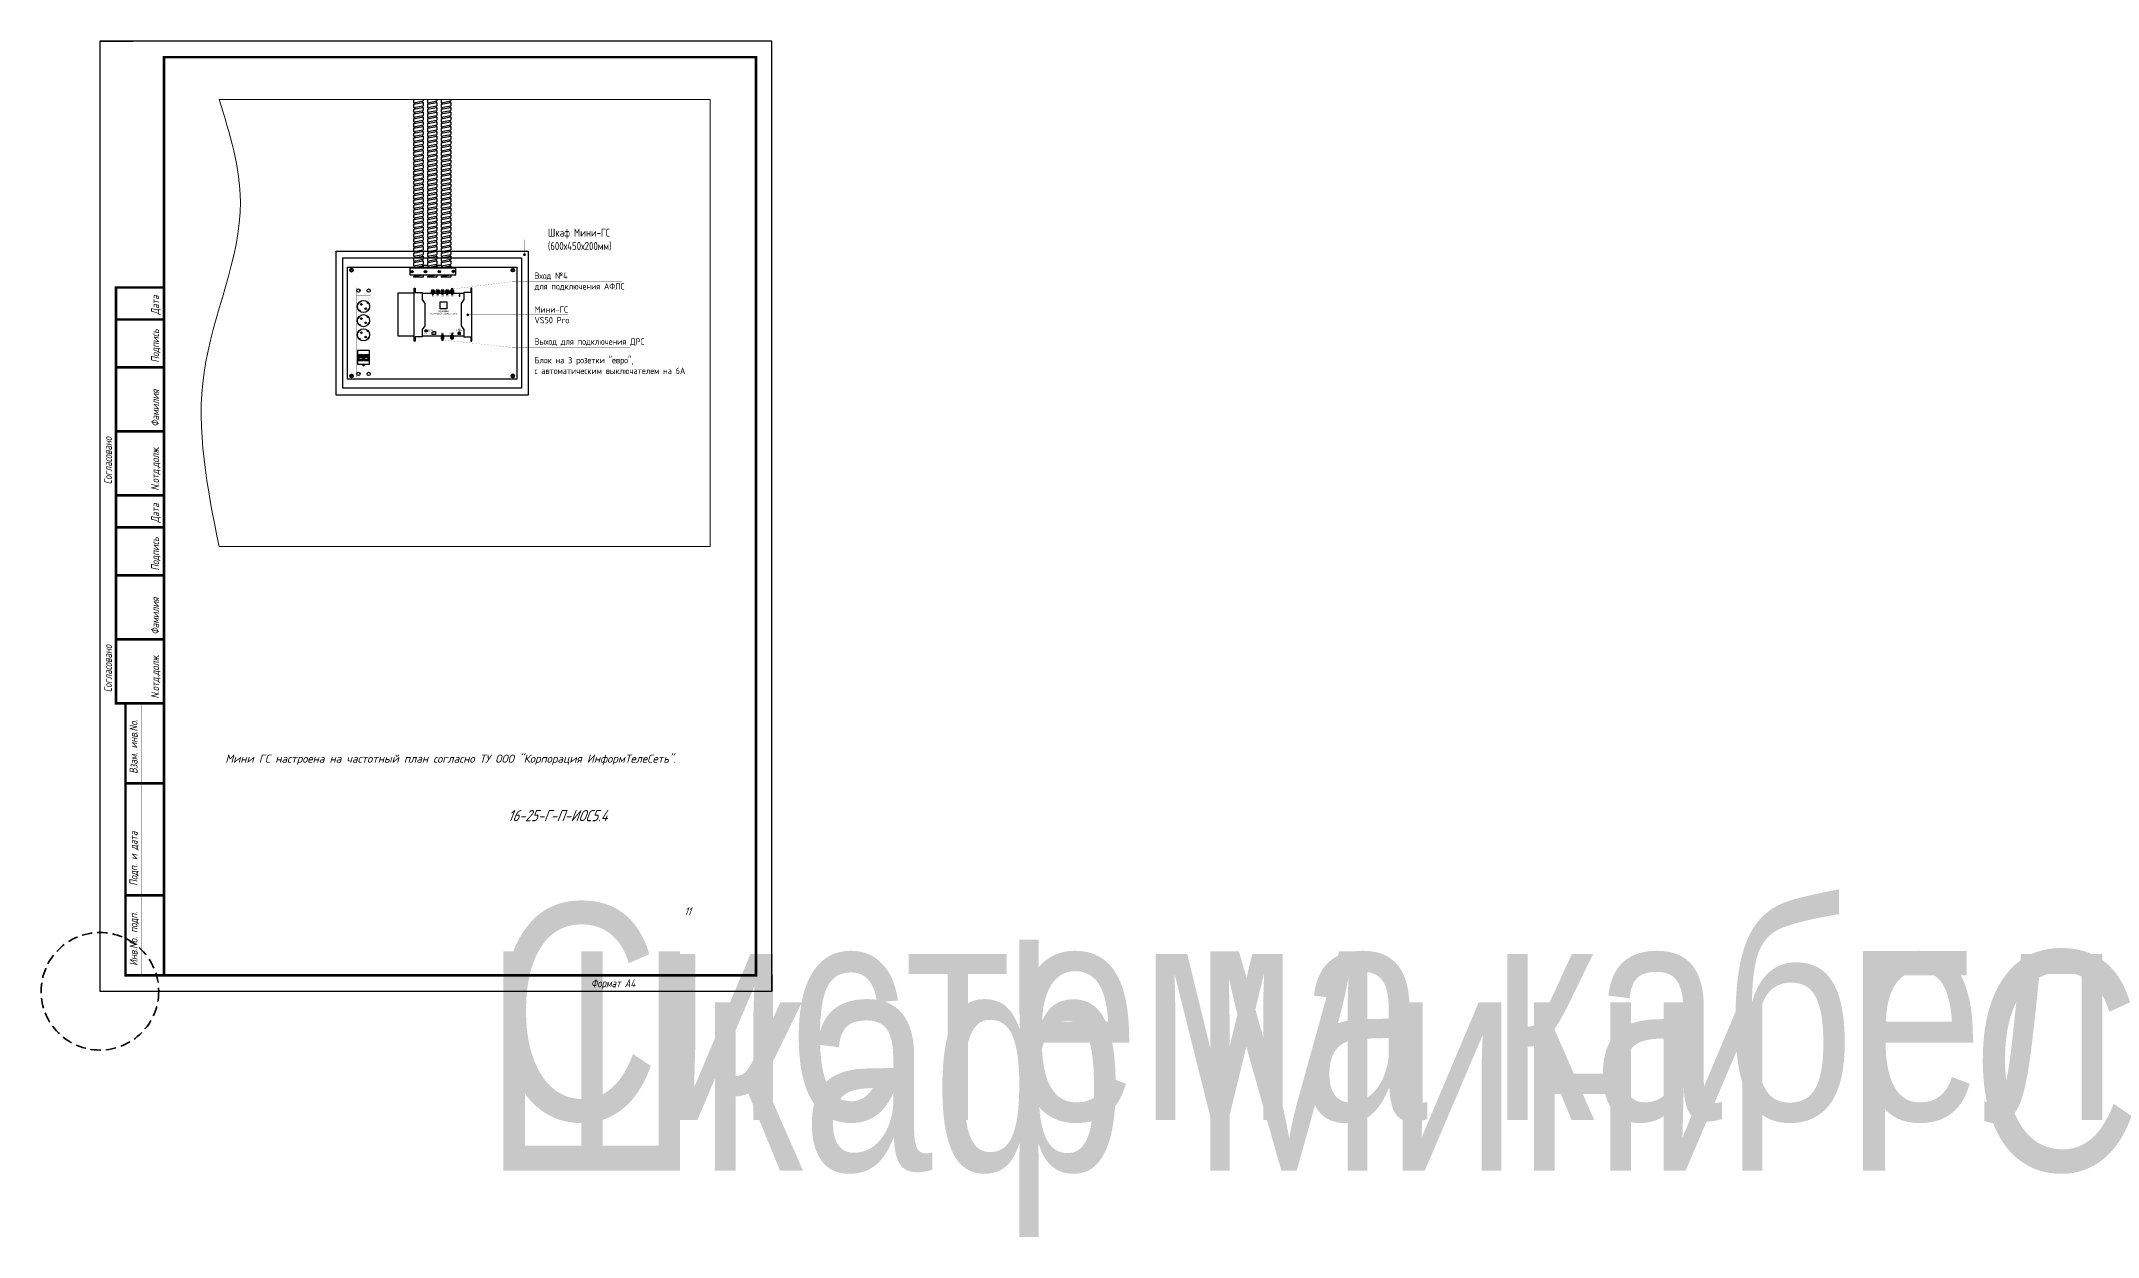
# Paper-space layout '11.МиниГС' of a CAD drawing. Header units: millimetres. Extents: x -18 to 1267, y -77 to 297.
# Drawn here: x -18 to 624, y -77 to 297 of the extents above; entities that cross this region are included whole.
import ezdxf
from ezdxf.enums import TextEntityAlignment as Align

# ---------------------------------------------------------------- set-up
doc = ezdxf.new("R2018")
doc.units = ezdxf.units.MM
doc.linetypes.add('HIDDEN2', pattern=[4.7625, 3.175, -1.5875])
for name, color, linetype in [('!ТВ', 7, 'Continuous'), ('102 Рамка', 252, 'Continuous'), ('Text', 7, 'Continuous'), ('Дома', 7, 'Continuous')]:
    doc.layers.add(name, color=color, linetype=linetype)
for name, color, linetype, lineweight in [('E-Скрыт-Стд-Выск', 8, 'HIDDEN2', 35), ('Архитектура', 251, 'Continuous', 18), ('Выноски', 7, 'Continuous', 0)]:
    doc.layers.add(name, color=color, linetype=linetype, lineweight=lineweight)
doc.styles.add('Arial', font='times.ttf')
doc.styles.add('ISOCPEUR', font='isocpeui.ttf', dxfattribs={"height": 2.5})
doc.styles.get("Standard").update_dxf_attribs({"font": 'arial.ttf'})
doc.styles.add('TEXT', font='isocpeur.ttf', dxfattribs={"width": 0.8})

# ---------------------------------------------------------------- blocks, each defined once
blk = doc.blocks.new('*U286')
at = {"layer": '102 Рамка', "color": 0}
blk.add_lwpolyline([(210, 297), (0, 297), (0, 0), (210, 0)], close=True, dxfattribs=at)
for points in [[(0, 297), (10.41, 297)], [(210, 5), (210, 0)]]:
    blk.add_lwpolyline(points, dxfattribs=at)
at = {"layer": '102 Рамка', "color": 0, "const_width": 0.8}
for points in [[(205, 5), (205, 292), (20, 292), (20, 5)], [(5, 220), (20, 220), (20, 90), (5, 90)], [(8, 5), (20, 5), (20, 90), (8, 90)]]:
    blk.add_lwpolyline(points, close=True, dxfattribs=at)
at = {"layer": '102 Рамка', "color": 0}
for points, const_width in [([(10, 90), (10, 220)], 0.05), ([(15, 90), (15, 220)], 0.05), ([(5, 210), (20, 210)], 0.8), ([(5, 195), (20, 195)], 0.8), ([(5, 175), (20, 175)], 0.8), ([(5, 155), (20, 155)], 0.8), ([(5, 145), (20, 145)], 0.8), ([(5, 130), (20, 130)], 0.8), ([(5, 110), (20, 110)], 0.8), ([(13, 90), (13, 5)], 0.05), ([(8, 65), (20, 65)], 0.8), ([(8, 30), (20, 30)], 0.8)]:
    blk.add_lwpolyline(points, dxfattribs=dict(at, const_width=const_width))
at = {"color": 7, "style": 'ISOCPEUR', "oblique": 10, "width": 0.8}
for tag, height, p in [('ИМЯ-ПРОЕКТА', 3.5, (143, 54.91)), ('НОМЕР-ЛИСТА', 2.5, (183.56, 25))]:
    blk.add_attdef(tag, text='', height=height, dxfattribs=at).set_placement(p, align=Align.MIDDLE_CENTER)
at = {"color": 7, "lineweight": 30, "oblique": 10, "width": 0.8, "flags": 104}
for tag, p in [('РАЗДЕЛ-ПРОЕКТА', (122.62, 27.39)), ('НАИМЕНОВАНИЕ-ЧЕРТЕЖА', (120, 12.5))]:
    blk.add_attdef(tag, text='', height=2.5, dxfattribs=at).set_placement(p, align=Align.MIDDLE_CENTER)
at = {"layer": '102 Рамка', "color": 7, "style": 'ISOCPEUR', "width": 0.8}
for s, p in [('Дата', (17.25, 211.5)), ('Подпись', (17.25, 196.5)), ('Фамилия', (17.25, 176.5)), ('Согласовано', (2.5, 158.5)), ('N.отд.долж.', (17.25, 156.5)), ('Дата', (17.25, 146.5)), ('Подпись', (17.25, 131.5)), ('Фамилия', (17.25, 111.5)), ('Согласовано', (2.5, 93.5)), ('N.отд.долж.', (17.25, 91.5)), ('Взам. инв.No.', (10.5, 68)), ('Подп. и дата', (10.5, 33)), ('Инв.No. подп.', (10.5, 8))]:
    blk.add_text(s, height=2.5, rotation=90, dxfattribs=at).set_placement(p, align=Align.MIDDLE_LEFT)
blk.add_attdef('FORMATTEXT', text='', height=2.5, dxfattribs=at).set_placement((153.5, 3.75), align=Align.TOP_LEFT)
blk = doc.blocks.new('A$C370C6F25')
for p, q in [((116.8, 11.7), (112.5, 16)), ((115.5, 10.4), (116.8, 11.7)), ((119, 6.9), (120.3, 8.2)), ((124.5, 4), (120.3, 8.2)), ((140.8, 35.8), (136.6, 40)), ((142.1, 37.1), (140.8, 35.8)), ((145.6, 33.6), (144.3, 32.3)), ((148.6, 28), (144.3, 32.3)), ((161, 11.7), (156.8, 16)), ((159.7, 10.4), (161, 11.7)), ((163.3, 6.9), (164.6, 8.2)), ((168.8, 4), (164.6, 8.2)), ((185.1, 35.8), (180.9, 40)), ((186.4, 37.1), (185.1, 35.8)), ((189.9, 33.6), (188.6, 32.3)), ((192.9, 28), (188.6, 32.3)), ((205.3, 11.7), (201.1, 16)), ((204, 10.4), (205.3, 11.7)), ((207.6, 6.9), (208.9, 8.2)), ((213.1, 4), (208.9, 8.2)), ((229.4, 35.8), (225.1, 40)), ((230.7, 37.1), (229.4, 35.8)), ((234.2, 33.6), (232.9, 32.3)), ((237.1, 28), (232.9, 32.3))]:
    blk.add_line(p, q)
at = {"const_width": 0.4}
blk.add_lwpolyline([(0, 0), (278.3, 0), (278.3, 44), (0, 44)], close=True, dxfattribs=at)
for points in [[(23, 0), (23, 44)], [(254.5, 0), (254.5, 44)]]:
    blk.add_lwpolyline(points, dxfattribs=at)
at = {"color": 251, "lineweight": 25}
blk.add_lwpolyline([(83.1, 40), (83.1, 4), (38.1, 4), (38.1, 40)], close=True, dxfattribs=at)
at = {"lineweight": 25}
for points in [[(68.6, 23.1), (68.6, 39), (50.6, 39), (50.6, 23.1)], [(68.6, 5.2), (68.6, 21.2), (50.6, 21.2), (50.6, 5.2)], [(65.6, 25), (65.6, 37), (53.8, 37), (53.8, 25)], [(65.6, 7.2), (65.6, 19.2), (53.8, 19.2), (53.8, 7.2)], [(61.4, 25), (61.4, 37), (59.7, 37), (59.7, 25)], [(59.7, 37), (61.4, 37), (61.4, 7.2), (59.7, 7.2)], [(61.4, 7.2), (61.4, 19.2), (59.7, 19.2), (59.7, 7.2)], [(116.4, 34.7), (117.8, 36.1), (120, 34), (118.5, 32.6)], [(143.3, 7.9), (144.7, 9.3), (142.5, 11.4), (141.1, 10)], [(160.7, 34.7), (162.1, 36.1), (164.2, 34), (162.8, 32.6)], [(187.6, 7.9), (189, 9.3), (186.8, 11.4), (185.4, 10)], [(205, 34.7), (206.4, 36.1), (208.5, 34), (207.1, 32.6)], [(231.8, 7.9), (233.3, 9.3), (231.1, 11.4), (229.7, 10)]]:
    blk.add_lwpolyline(points, close=True, dxfattribs=at)
for centre, radius in [((8.5, 38), 5), ((8.5, 6), 5), ((130.5, 22), 19), ((123.8, 15.3), 2.5), ((137.3, 28.7), 2.5), ((174.8, 22), 19), ((168.1, 15.3), 2.5), ((181.5, 28.7), 2.5), ((219.1, 22), 19), ((212.4, 15.3), 2.5), ((225.8, 28.7), 2.5), ((269, 38), 5), ((269, 6), 5)]:
    blk.add_circle(centre, radius)
blk = doc.blocks.new('A$C1F0C025E')
at = {"linetype": 'Continuous', "lineweight": 30}
for p, q in [((0, -135), (0, 0)), ((0, 0), (49.6, 0)), ((104.8, 9.1), (103.5, 7.6)), ((112.5, 7.6), (111.2, 9.1)), ((119.8, 9.1), (118.5, 7.6)), ((127.5, 7.6), (126.2, 9.1)), ((134.8, 9.1), (133.5, 7.6)), ((142.5, 7.6), (141.2, 9.1)), ((149.8, 9.1), (148.5, 7.6)), ((157.5, 7.6), (156.2, 9.1)), ((164.8, 9.1), (163.5, 7.6)), ((172.5, 7.6), (171.2, 9.1)), ((74.5, -1.1), (205.1, -1.1)), ((189.3, -130.2), (189.3, -128.1)), ((189.3, -128.1), (191.3, -128.1)), ((191.3, -130.2), (191.3, -128.1)), ((49.6, -135), (0, -135)), ((74.5, -133.7), (205.1, -133.7)), ((134.8, -144), (133.5, -142.5)), ((142.5, -142.5), (141.2, -144)), ((164.8, -144), (163.5, -142.5)), ((172.5, -142.5), (171.2, -144))]:
    blk.add_line(p, q, dxfattribs=at)
at = {"lineweight": 30}
for p, q in [((112.5, 7.6), (103.5, 6.9)), ((112.5, 6.8), (103.5, 6)), ((112.5, 5.9), (103.5, 5.2)), ((112.5, 5.1), (103.5, 4.3)), ((112.5, 4.2), (103.5, 3.5)), ((112.5, 3.4), (103.5, 2.7)), ((112.5, 2.5), (103.5, 1.8)), ((112.5, 1.7), (103.5, 1)), ((127.5, 7.6), (118.5, 6.9)), ((127.5, 6.8), (118.5, 6)), ((127.5, 5.9), (118.5, 5.2)), ((127.5, 5.1), (118.5, 4.3)), ((127.5, 4.2), (118.5, 3.5)), ((127.5, 3.4), (118.5, 2.7)), ((127.5, 2.5), (118.5, 1.8)), ((127.5, 1.7), (118.5, 1)), ((142.5, 7.6), (133.5, 6.9)), ((142.5, 6.8), (133.5, 6)), ((142.5, 5.9), (133.5, 5.2)), ((142.5, 5.1), (133.5, 4.3)), ((142.5, 4.2), (133.5, 3.5)), ((142.5, 3.4), (133.5, 2.7)), ((142.5, 2.5), (133.5, 1.8)), ((142.5, 1.7), (133.5, 1)), ((157.5, 7.6), (148.5, 6.9)), ((157.5, 6.8), (148.5, 6)), ((157.5, 5.9), (148.5, 5.2)), ((157.5, 5.1), (148.5, 4.3)), ((157.5, 4.2), (148.5, 3.5)), ((157.5, 3.4), (148.5, 2.7)), ((157.5, 2.5), (148.5, 1.8)), ((157.5, 1.7), (148.5, 1)), ((172.5, 7.6), (163.5, 6.9)), ((172.5, 6.8), (163.5, 6)), ((172.5, 5.9), (163.5, 5.2)), ((172.5, 5.1), (163.5, 4.3)), ((172.5, 4.2), (163.5, 3.5)), ((172.5, 3.4), (163.5, 2.7)), ((172.5, 2.5), (163.5, 1.8)), ((172.5, 1.7), (163.5, 1)), ((189.3, -8.6), (193.5, -8.6)), ((189.8, -9.4), (192.9, -9.4)), ((190.6, -10.4), (192.1, -10.4)), ((192.8, -5.9), (191.4, -5.9)), ((191.4, -5.9), (191.4, -8.6)), ((142.5, -136.6), (133.5, -135.8)), ((142.5, -137.4), (133.5, -136.7)), ((142.5, -138.3), (133.5, -137.5)), ((142.5, -139.1), (133.5, -138.4)), ((142.5, -140), (133.5, -139.2)), ((142.5, -140.8), (133.5, -140.1)), ((142.5, -141.7), (133.5, -140.9)), ((142.5, -142.5), (133.5, -141.8)), ((172.5, -136.6), (163.5, -135.8)), ((172.5, -137.4), (163.5, -136.7)), ((172.5, -138.3), (163.5, -137.5)), ((172.5, -139.1), (163.5, -138.4)), ((172.5, -140), (163.5, -139.2)), ((172.5, -140.8), (163.5, -140.1)), ((172.5, -141.7), (163.5, -140.9)), ((172.5, -142.5), (163.5, -141.8))]:
    blk.add_line(p, q, dxfattribs=at)
at = {"linetype": 'Continuous', "lineweight": 30}
for points in [[(74.5, 1.5), (74.5, -21), (83.4, -33.2), (83.4, -102.6), (74.5, -114.6), (74.5, -137.1), (52.5, -137.1), (52.5, -151), (49.6, -151), (49.6, 14.3), (52.5, 14.3), (52.5, 1.5), (74.5, 1.5)], [(112.5, 7.6), (112.5, -1.1), (103.5, -1.1), (103.5, 7.6)], [(104.8, 9.1), (111.2, 9.1)], [(127.5, 7.6), (127.5, -1.1), (118.5, -1.1), (118.5, 7.6)], [(119.8, 9.1), (126.2, 9.1)], [(142.5, 7.6), (142.5, -1.1), (133.5, -1.1), (133.5, 7.6)], [(134.8, 9.1), (141.2, 9.1)], [(157.5, 7.6), (157.5, -1.1), (148.5, -1.1), (148.5, 7.6)], [(149.8, 9.1), (156.2, 9.1)], [(172.5, 7.6), (172.5, -1.1), (163.5, -1.1), (163.5, 7.6)], [(164.8, 9.1), (171.2, 9.1)], [(205.1, 1.5), (205.1, -21), (196.3, -33.2), (196.3, -102.6), (205.1, -114.6), (205.1, -137.1), (227.1, -137.1), (227.1, -151), (230, -151), (230, 14.3), (227.1, 14.3), (227.1, 1.5), (205.1, 1.5)], [(187.3, -130.2), (187.3, -126.5), (188.8, -126.5), (188.8, -125.3), (189.8, -125.3), (189.8, -124.1), (190.3, -124.1)], [(193.4, -130.2), (193.4, -126.5), (191.9, -126.5), (191.9, -125.3), (190.9, -125.3), (190.9, -124.1), (190.3, -124.1)], [(142.5, -142.5), (142.5, -133.7), (133.5, -133.7), (133.5, -142.5)], [(134.8, -144), (141.2, -144)], [(172.5, -142.5), (172.5, -133.7), (163.5, -133.7), (163.5, -142.5)], [(164.8, -144), (171.2, -144)]]:
    blk.add_lwpolyline(points, dxfattribs=at)
for points in [[(108, -7), (106, -3), (110, -3), (108, -7)], [(123, -7), (121, -3), (125, -3), (123, -7)], [(138, -7), (136, -3), (140, -3), (138, -7)], [(153, -7), (151, -3), (155, -3), (153, -7)], [(168, -7), (166, -3), (170, -3), (168, -7)], [(108.6, -120.2), (116.4, -120.2), (116.4, -130.2), (106.2, -130.2), (106.2, -122.5), (108.6, -120.2)], [(138, -131.9), (136, -127.9), (140, -127.9), (138, -131.9)], [(168, -131.9), (166, -127.9), (170, -127.9), (168, -131.9)]]:
    blk.add_lwpolyline(points)
blk.add_lwpolyline([(130.6, -28.4), (152.1, -28.4), (152.1, -50.2), (130.6, -50.2)], close=True)
at = {"lineweight": 30}
for points in [[(83.6, -115.1), (89.5, -115.1), (89.5, -121.3), (83.6, -121.3)], [(85.1, -116.9), (88.1, -116.9), (88.1, -119.9), (85.1, -119.9)]]:
    blk.add_lwpolyline(points, close=True, dxfattribs=at)
at = {"linetype": 'Continuous', "lineweight": 30}
blk.add_lwpolyline([(186.8, -123.3), (193.8, -123.3), (193.8, -130.2), (186.8, -130.2)], close=True, dxfattribs=at)
at = {"line_spacing_factor": 0.75, "style": 'Arial'}
for s, insert, char_height, width, attachment_point in [('{\\fArial|b1|i0|c204|p34;PROGRAMMABLE FILTERING CONVERTER', (141.4, -63.7), 3, 100.467, 2), ('{\\fArial|b1|i0|c204|p34;FM', (108, -8.1), 2.5, 6.643, 2), ('{\\fArial|b1|i0|c204|p34;V/U1', (123, -8.1), 2.5, 6.643, 2), ('{\\fArial|b1|i0|c204|p34;VS50 PRO', (141.4, -55.3), 5, 44.62, 2), ('{\\fArial|b1|i0|c204|p34;V/U2', (138, -8.1), 2.5, 6.643, 2), ('{\\fArial|b1|i0|c204|p34;V/U3', (153, -8.1), 2.5, 6.643, 2), ('{\\fArial|b1|i0|c204|p34;V/U4', (168, -8.1), 2.5, 6.643, 2), ('{\\fArial|b1|i0|c204|p34;GND', (191.9, -2.3), 2.5, 6.643, 2), ('{\\fArial|b1|i0|c204|p34;Power', (85.5, -126.8), 2.5, 6.643, 8), ('{\\fArial|b1|i0|c204|p34;220V~/50Hz\\P20W', (90.7, -118.2), 2.5, 6.643, 4), ('{\\fArial|b1|i0|c204|p34;SD', (111.8, -126.8), 2.5, 6.643, 8), ('{\\fArial|b1|i0|c204|p34;OUT', (138, -126.8), 2.5, 6.643, 8), ('{\\fArial|b1|i0|c204|p34;NH-30dB', (168, -126.8), 2.5, 6.643, 8), ('{\\fArial|b1|i0|c204|p34;RJ10\\PControl Unit\\POH41', (190.3, -120.8), 2.5, 21.399, 8)]:
    blk.add_mtext(s, dxfattribs=dict(at, insert=insert, char_height=char_height, width=width, attachment_point=attachment_point))
blk = doc.blocks.new('Cross Pt Pan Head Screw - 10 mm top')
at = {"color": 0, "linetype": 'Continuous'}
for p, q in [((-1, 1), (-5, 1)), ((-1, 1), (-1, 5)), ((1, 1), (-1, 1)), ((-1, 1), (-1, -1)), ((1, 1), (1, 5)), ((1, 1), (5, 1)), ((1, 1), (1, -1)), ((-1, -1), (-5, -1)), ((1, -1), (-1, -1)), ((-1, -1), (-1, -5)), ((1, -1), (1, -5)), ((1, -1), (5, -1))]:
    blk.add_line(p, q, dxfattribs=at)
blk.add_circle((0, 0), 9.84, dxfattribs=at)
for start, end in [(169.7597, 190.2403), (79.7597, 100.2403), (349.7597, 10.2403), (259.7597, 280.2403)]:
    blk.add_arc((0, 0), 5.09, start, end, dxfattribs=at)

psp = doc.layouts.new('11.МиниГС')

# ---------------------------------------------------------------- hatches: boundary and pattern name
at = {"layer": 'Выноски'}
h = psp.add_hatch(color=256, dxfattribs=at)
h.dxf.hatch_style = 1
edge = h.paths.add_edge_path()
edge.add_arc((132.66, 230.25), 0.302, 0, 360)
h = psp.add_hatch(color=256, dxfattribs=at)
h.dxf.hatch_style = 1
edge = h.paths.add_edge_path()
edge.add_arc((110.02, 219.48), 0.302, 0, 360)
h = psp.add_hatch(color=256, dxfattribs=at)
h.dxf.hatch_style = 1
edge = h.paths.add_edge_path()
edge.add_arc((114.96, 211.45), 0.302, 0, 360)
h = psp.add_hatch(color=256, dxfattribs=at)
h.dxf.hatch_style = 1
edge = h.paths.add_edge_path()
edge.add_arc((107.02, 203.64), 0.302, 0, 360)
h = psp.add_hatch(color=256, dxfattribs=at)
h.dxf.hatch_style = 1
edge = h.paths.add_edge_path()
edge.add_arc((82.37, 195.67), 0.302, 0, 360)

# ---------------------------------------------------------------- linework, layer by layer
at = {"layer": '!ТВ'}
for p, q in [((101.01, 226.05), (98.01, 226.05)), ((105.32, 226.05), (102.32, 226.05)), ((109.63, 226.05), (106.63, 226.05)), ((101.01, 223.18), (98.01, 223.18)), ((105.32, 223.18), (102.32, 223.18)), ((109.63, 223.18), (106.63, 223.18))]:
    psp.add_line(p, q, dxfattribs=at)
psp.add_lwpolyline([(111.19, 226.05), (96.88, 226.05), (96.88, 223.93), (111.19, 223.93)], close=True, dxfattribs=at)
at = {"lineweight": 30}
for p, q in [((78.61, 225.93), (78.16, 225.67)), ((78.16, 225.67), (78.16, 225.15)), ((78.16, 225.15), (78.61, 224.89)), ((79.06, 225.67), (78.61, 225.93)), ((78.61, 224.89), (79.06, 225.15)), ((79.06, 225.15), (79.06, 225.67)), ((128.58, 225.67), (129.03, 225.93)), ((128.58, 225.15), (128.58, 225.67)), ((129.03, 224.89), (128.58, 225.15)), ((129.03, 225.93), (129.48, 225.67)), ((129.48, 225.15), (129.03, 224.89)), ((129.48, 225.67), (129.48, 225.15)), ((78.16, 192.59), (78.61, 192.85)), ((78.61, 192.85), (79.06, 192.59)), ((129.03, 192.85), (128.58, 192.59)), ((129.48, 192.59), (129.03, 192.85)), ((78.16, 192.07), (78.16, 192.59)), ((78.61, 191.81), (78.16, 192.07)), ((79.06, 192.07), (78.61, 191.81)), ((79.06, 192.59), (79.06, 192.07)), ((128.58, 192.59), (128.58, 192.07)), ((128.58, 192.07), (129.03, 191.81)), ((129.03, 191.81), (129.48, 192.07)), ((129.48, 192.07), (129.48, 192.59))]:
    psp.add_line(p, q, dxfattribs=at)
for points in [[(73.82, 231.37), (133.82, 231.37), (133.82, 186.37), (73.82, 186.37)], [(75.92, 229.27), (131.71, 229.27), (131.71, 188.48), (75.92, 188.48)]]:
    psp.add_lwpolyline(points, close=True, dxfattribs=at)
psp.add_lwpolyline([(77.32, 226.37), (130.32, 226.37), (130.32, 191.37), (77.32, 191.37)], close=True)
for points in [[(102.32, 226.85), (100.76, 226.85)], [(106.63, 226.85), (105.07, 226.85)]]:
    psp.add_lwpolyline(points, dxfattribs=at)
for centre, radius in [((78.61, 225.41), 0.552), ((78.61, 225.41), 0.3), ((129.03, 225.41), 0.552), ((129.03, 225.41), 0.3), ((78.61, 192.33), 0.552), ((129.03, 192.33), 0.552), ((78.61, 192.33), 0.3), ((129.03, 192.33), 0.3)]:
    psp.add_circle(centre, radius, dxfattribs=at)
at = {"layer": 'E-Скрыт-Стд-Выск'}
psp.add_circle((0, 0), 18.37, dxfattribs=at)
at = {"layer": 'Архитектура'}
for p, q in [((190.67, 278.76), (37.25, 278.76)), ((190.67, 278.76), (190.67, 138.99)), ((190.67, 138.99), (37.25, 138.99))]:
    psp.add_line(p, q, dxfattribs=at)
psp.add_spline([(37.25, 278.76), (43.91, 246.74), (32.53, 193.47), (37.25, 138.99)], degree=3, dxfattribs=at)
at = {"layer": 'Выноски', "const_width": 0.03}
for points in [[(132.66, 230.25), (132.66, 234.92), (158.61, 234.92)], [(110.02, 219.48), (128.82, 221.86), (163.05, 221.86)], [(114.96, 211.45), (146.39, 211.45)], [(107.02, 203.64), (128.82, 201.23), (165.54, 201.23)], [(82.37, 195.67), (82.37, 195.67), (178.91, 195.67)]]:
    psp.add_lwpolyline(points, dxfattribs=at)
at = {"layer": 'Выноски'}
for centre in [(132.66, 230.25), (110.02, 219.48), (114.96, 211.45), (107.02, 203.64), (82.37, 195.67)]:
    psp.add_circle(centre, 0.302, dxfattribs=at)
at = {"layer": 'Дома'}
for p, q in [((98.01, 278.75), (98.01, 277.75)), ((98.01, 277.75), (101.01, 278.3)), ((98.01, 277.25), (101.01, 277.8)), ((98.01, 277.25), (98.01, 276.25)), ((98.01, 276.25), (101.01, 276.8)), ((98.26, 277.8), (98.26, 277.3)), ((100.76, 278.25), (100.76, 277.75)), ((100.76, 276.75), (100.76, 276.25)), ((101.01, 278.75), (101.01, 278.3)), ((101.01, 277.8), (101.01, 276.8)), ((102.32, 278.75), (102.32, 277.75)), ((102.32, 277.75), (105.32, 278.3)), ((102.32, 277.25), (105.32, 277.8)), ((102.32, 277.25), (102.32, 276.25)), ((102.32, 276.25), (105.32, 276.8)), ((102.57, 277.8), (102.57, 277.3)), ((105.07, 278.25), (105.07, 277.75)), ((105.07, 276.75), (105.07, 276.25)), ((105.32, 278.75), (105.32, 278.3)), ((105.32, 277.8), (105.32, 276.8)), ((106.63, 278.75), (106.63, 277.75)), ((106.63, 277.75), (109.63, 278.3)), ((106.63, 277.25), (109.63, 277.8)), ((106.63, 277.25), (106.63, 276.25)), ((106.63, 276.25), (109.63, 276.8)), ((106.88, 277.8), (106.88, 277.3)), ((109.38, 278.25), (109.38, 277.75)), ((109.38, 276.75), (109.38, 276.25)), ((109.63, 278.75), (109.63, 278.3)), ((109.63, 277.8), (109.63, 276.8)), ((98.01, 275.75), (101.01, 276.3)), ((98.01, 275.75), (98.01, 274.75)), ((98.01, 274.75), (101.01, 275.3)), ((98.01, 274.25), (101.01, 274.8)), ((98.01, 274.25), (98.01, 273.25)), ((98.01, 273.25), (101.01, 273.8)), ((98.01, 272.75), (101.01, 273.3)), ((98.01, 272.75), (98.01, 271.75)), ((98.01, 271.75), (101.01, 272.3)), ((98.01, 271.25), (101.01, 271.8)), ((98.01, 271.25), (98.01, 270.25)), ((98.01, 270.25), (101.01, 270.8)), ((98.01, 269.75), (101.01, 270.3)), ((98.26, 276.3), (98.26, 275.8)), ((98.26, 274.8), (98.26, 274.3)), ((98.26, 273.3), (98.26, 272.8)), ((98.26, 271.8), (98.26, 271.3)), ((98.26, 270.3), (98.26, 269.8)), ((100.76, 275.25), (100.76, 274.75)), ((100.76, 273.75), (100.76, 273.25)), ((100.76, 272.25), (100.76, 271.75)), ((100.76, 270.75), (100.76, 270.25)), ((101.01, 276.3), (101.01, 275.3)), ((101.01, 274.8), (101.01, 273.8)), ((101.01, 273.3), (101.01, 272.3)), ((101.01, 271.8), (101.01, 270.8)), ((101.01, 270.3), (101.01, 269.3)), ((102.32, 275.75), (105.32, 276.3)), ((102.32, 275.75), (102.32, 274.75)), ((102.32, 274.75), (105.32, 275.3)), ((102.32, 274.25), (105.32, 274.8)), ((102.32, 274.25), (102.32, 273.25)), ((102.32, 273.25), (105.32, 273.8)), ((102.32, 272.75), (105.32, 273.3)), ((102.32, 272.75), (102.32, 271.75)), ((102.32, 271.75), (105.32, 272.3)), ((102.32, 271.25), (105.32, 271.8)), ((102.32, 271.25), (102.32, 270.25)), ((102.32, 270.25), (105.32, 270.8)), ((102.32, 269.75), (105.32, 270.3)), ((102.57, 276.3), (102.57, 275.8)), ((102.57, 274.8), (102.57, 274.3)), ((102.57, 273.3), (102.57, 272.8)), ((102.57, 271.8), (102.57, 271.3)), ((102.57, 270.3), (102.57, 269.8)), ((105.07, 275.25), (105.07, 274.75)), ((105.07, 273.75), (105.07, 273.25)), ((105.07, 272.25), (105.07, 271.75)), ((105.07, 270.75), (105.07, 270.25)), ((105.32, 276.3), (105.32, 275.3)), ((105.32, 274.8), (105.32, 273.8)), ((105.32, 273.3), (105.32, 272.3)), ((105.32, 271.8), (105.32, 270.8)), ((105.32, 270.3), (105.32, 269.3)), ((106.63, 275.75), (109.63, 276.3)), ((106.63, 275.75), (106.63, 274.75)), ((106.63, 274.75), (109.63, 275.3)), ((106.63, 274.25), (109.63, 274.8)), ((106.63, 274.25), (106.63, 273.25)), ((106.63, 273.25), (109.63, 273.8)), ((106.63, 272.75), (109.63, 273.3)), ((106.63, 272.75), (106.63, 271.75)), ((106.63, 271.75), (109.63, 272.3)), ((106.63, 271.25), (109.63, 271.8)), ((106.63, 271.25), (106.63, 270.25)), ((106.63, 270.25), (109.63, 270.8)), ((106.63, 269.75), (109.63, 270.3)), ((106.88, 276.3), (106.88, 275.8)), ((106.88, 274.8), (106.88, 274.3)), ((106.88, 273.3), (106.88, 272.8)), ((106.88, 271.8), (106.88, 271.3)), ((106.88, 270.3), (106.88, 269.8)), ((109.38, 275.25), (109.38, 274.75)), ((109.38, 273.75), (109.38, 273.25)), ((109.38, 272.25), (109.38, 271.75)), ((109.38, 270.75), (109.38, 270.25)), ((109.63, 276.3), (109.63, 275.3)), ((109.63, 274.8), (109.63, 273.8)), ((109.63, 273.3), (109.63, 272.3)), ((109.63, 271.8), (109.63, 270.8)), ((109.63, 270.3), (109.63, 269.3)), ((98.01, 269.75), (98.01, 268.75)), ((98.01, 268.75), (101.01, 269.3)), ((98.01, 268.25), (101.01, 268.8)), ((98.01, 268.25), (98.01, 267.25)), ((98.01, 267.25), (101.01, 267.8)), ((98.01, 266.75), (101.01, 267.3)), ((98.01, 266.75), (98.01, 265.75)), ((98.01, 265.75), (101.01, 266.3)), ((98.01, 265.25), (101.01, 265.8)), ((98.01, 265.25), (98.01, 264.25)), ((98.01, 264.25), (101.01, 264.8)), ((98.01, 263.75), (101.01, 264.3)), ((98.01, 263.75), (98.01, 262.75)), ((98.26, 268.8), (98.26, 268.3)), ((98.26, 267.3), (98.26, 266.8)), ((98.26, 265.8), (98.26, 265.3)), ((98.26, 264.3), (98.26, 263.8)), ((100.76, 269.25), (100.76, 268.75)), ((100.76, 267.75), (100.76, 267.25)), ((100.76, 266.25), (100.76, 265.75)), ((100.76, 264.75), (100.76, 264.25)), ((101.01, 268.8), (101.01, 267.8)), ((101.01, 267.3), (101.01, 266.3)), ((101.01, 265.8), (101.01, 264.8)), ((101.01, 264.3), (101.01, 263.3)), ((102.32, 269.75), (102.32, 268.75)), ((102.32, 268.75), (105.32, 269.3)), ((102.32, 268.25), (105.32, 268.8)), ((102.32, 268.25), (102.32, 267.25)), ((102.32, 267.25), (105.32, 267.8)), ((102.32, 266.75), (105.32, 267.3)), ((102.32, 266.75), (102.32, 265.75)), ((102.32, 265.75), (105.32, 266.3)), ((102.32, 265.25), (105.32, 265.8)), ((102.32, 265.25), (102.32, 264.25)), ((102.32, 264.25), (105.32, 264.8)), ((102.32, 263.75), (105.32, 264.3)), ((102.32, 263.75), (102.32, 262.75)), ((102.57, 268.8), (102.57, 268.3)), ((102.57, 267.3), (102.57, 266.8)), ((102.57, 265.8), (102.57, 265.3)), ((102.57, 264.3), (102.57, 263.8)), ((105.07, 269.25), (105.07, 268.75)), ((105.07, 267.75), (105.07, 267.25)), ((105.07, 266.25), (105.07, 265.75)), ((105.07, 264.75), (105.07, 264.25)), ((105.32, 268.8), (105.32, 267.8)), ((105.32, 267.3), (105.32, 266.3)), ((105.32, 265.8), (105.32, 264.8)), ((105.32, 264.3), (105.32, 263.3)), ((106.63, 269.75), (106.63, 268.75)), ((106.63, 268.75), (109.63, 269.3)), ((106.63, 268.25), (109.63, 268.8)), ((106.63, 268.25), (106.63, 267.25)), ((106.63, 267.25), (109.63, 267.8)), ((106.63, 266.75), (109.63, 267.3)), ((106.63, 266.75), (106.63, 265.75)), ((106.63, 265.75), (109.63, 266.3)), ((106.63, 265.25), (109.63, 265.8)), ((106.63, 265.25), (106.63, 264.25)), ((106.63, 264.25), (109.63, 264.8)), ((106.63, 263.75), (109.63, 264.3)), ((106.63, 263.75), (106.63, 262.75)), ((106.88, 268.8), (106.88, 268.3)), ((106.88, 267.3), (106.88, 266.8)), ((106.88, 265.8), (106.88, 265.3)), ((106.88, 264.3), (106.88, 263.8)), ((109.38, 269.25), (109.38, 268.75)), ((109.38, 267.75), (109.38, 267.25)), ((109.38, 266.25), (109.38, 265.75)), ((109.38, 264.75), (109.38, 264.25)), ((109.63, 268.8), (109.63, 267.8)), ((109.63, 267.3), (109.63, 266.3)), ((109.63, 265.8), (109.63, 264.8)), ((109.63, 264.3), (109.63, 263.3)), ((98.01, 262.75), (101.01, 263.3)), ((98.01, 262.25), (101.01, 262.8)), ((98.01, 262.25), (98.01, 261.25)), ((98.01, 261.25), (101.01, 261.8)), ((98.01, 260.75), (101.01, 261.3)), ((98.01, 260.75), (98.01, 259.75)), ((98.01, 259.75), (101.01, 260.3)), ((98.01, 259.25), (101.01, 259.8)), ((98.01, 259.25), (98.01, 258.25)), ((98.01, 258.25), (101.01, 258.8)), ((98.01, 257.75), (101.01, 258.3)), ((98.01, 257.75), (98.01, 256.75)), ((98.01, 256.75), (101.01, 257.3)), ((98.26, 262.8), (98.26, 262.3)), ((98.26, 261.3), (98.26, 260.8)), ((98.26, 259.8), (98.26, 259.3)), ((98.26, 258.3), (98.26, 257.8)), ((100.76, 263.25), (100.76, 262.75)), ((100.76, 261.75), (100.76, 261.25)), ((100.76, 260.25), (100.76, 259.75)), ((100.76, 258.75), (100.76, 258.25)), ((100.76, 257.25), (100.76, 256.75)), ((101.01, 262.8), (101.01, 261.8)), ((101.01, 261.3), (101.01, 260.3)), ((101.01, 259.8), (101.01, 258.8)), ((101.01, 258.3), (101.01, 257.3)), ((102.32, 262.75), (105.32, 263.3)), ((102.32, 262.25), (105.32, 262.8)), ((102.32, 262.25), (102.32, 261.25)), ((102.32, 261.25), (105.32, 261.8)), ((102.32, 260.75), (105.32, 261.3)), ((102.32, 260.75), (102.32, 259.75)), ((102.32, 259.75), (105.32, 260.3)), ((102.32, 259.25), (105.32, 259.8)), ((102.32, 259.25), (102.32, 258.25)), ((102.32, 258.25), (105.32, 258.8)), ((102.32, 257.75), (105.32, 258.3)), ((102.32, 257.75), (102.32, 256.75)), ((102.32, 256.75), (105.32, 257.3)), ((102.57, 262.8), (102.57, 262.3)), ((102.57, 261.3), (102.57, 260.8)), ((102.57, 259.8), (102.57, 259.3)), ((102.57, 258.3), (102.57, 257.8)), ((105.07, 263.25), (105.07, 262.75)), ((105.07, 261.75), (105.07, 261.25)), ((105.07, 260.25), (105.07, 259.75)), ((105.07, 258.75), (105.07, 258.25)), ((105.07, 257.25), (105.07, 256.75)), ((105.32, 262.8), (105.32, 261.8)), ((105.32, 261.3), (105.32, 260.3)), ((105.32, 259.8), (105.32, 258.8)), ((105.32, 258.3), (105.32, 257.3)), ((106.63, 262.75), (109.63, 263.3)), ((106.63, 262.25), (109.63, 262.8)), ((106.63, 262.25), (106.63, 261.25)), ((106.63, 261.25), (109.63, 261.8)), ((106.63, 260.75), (109.63, 261.3)), ((106.63, 260.75), (106.63, 259.75)), ((106.63, 259.75), (109.63, 260.3)), ((106.63, 259.25), (109.63, 259.8)), ((106.63, 259.25), (106.63, 258.25)), ((106.63, 258.25), (109.63, 258.8)), ((106.63, 257.75), (109.63, 258.3)), ((106.63, 257.75), (106.63, 256.75)), ((106.63, 256.75), (109.63, 257.3)), ((106.88, 262.8), (106.88, 262.3)), ((106.88, 261.3), (106.88, 260.8)), ((106.88, 259.8), (106.88, 259.3)), ((106.88, 258.3), (106.88, 257.8)), ((109.38, 263.25), (109.38, 262.75)), ((109.38, 261.75), (109.38, 261.25)), ((109.38, 260.25), (109.38, 259.75)), ((109.38, 258.75), (109.38, 258.25)), ((109.38, 257.25), (109.38, 256.75)), ((109.63, 262.8), (109.63, 261.8)), ((109.63, 261.3), (109.63, 260.3)), ((109.63, 259.8), (109.63, 258.8)), ((109.63, 258.3), (109.63, 257.3)), ((98.01, 256.25), (101.01, 256.8)), ((98.01, 256.25), (98.01, 255.25)), ((98.01, 255.25), (101.01, 255.8)), ((98.01, 254.75), (101.01, 255.3)), ((98.01, 254.75), (98.01, 253.75)), ((98.01, 253.75), (101.01, 254.3)), ((98.01, 253.25), (101.01, 253.8)), ((98.01, 253.25), (98.01, 252.25)), ((98.01, 252.25), (101.01, 252.8)), ((98.01, 251.75), (101.01, 252.3)), ((98.01, 251.75), (98.01, 250.75)), ((98.01, 250.75), (101.01, 251.3)), ((98.01, 250.25), (101.01, 250.8)), ((98.26, 256.8), (98.26, 256.3)), ((98.26, 255.3), (98.26, 254.8)), ((98.26, 253.8), (98.26, 253.3)), ((98.26, 252.3), (98.26, 251.8)), ((98.26, 250.8), (98.26, 250.3)), ((100.76, 255.75), (100.76, 255.25)), ((100.76, 254.25), (100.76, 253.75)), ((100.76, 252.75), (100.76, 252.25)), ((100.76, 251.25), (100.76, 250.75)), ((101.01, 256.8), (101.01, 255.8)), ((101.01, 255.3), (101.01, 254.3)), ((101.01, 253.8), (101.01, 252.8)), ((101.01, 252.3), (101.01, 251.3)), ((101.01, 250.8), (101.01, 249.8)), ((102.32, 256.25), (105.32, 256.8)), ((102.32, 256.25), (102.32, 255.25)), ((102.32, 255.25), (105.32, 255.8)), ((102.32, 254.75), (105.32, 255.3)), ((102.32, 254.75), (102.32, 253.75)), ((102.32, 253.75), (105.32, 254.3)), ((102.32, 253.25), (105.32, 253.8)), ((102.32, 253.25), (102.32, 252.25)), ((102.32, 252.25), (105.32, 252.8)), ((102.32, 251.75), (105.32, 252.3)), ((102.32, 251.75), (102.32, 250.75)), ((102.32, 250.75), (105.32, 251.3)), ((102.32, 250.25), (105.32, 250.8)), ((102.57, 256.8), (102.57, 256.3)), ((102.57, 255.3), (102.57, 254.8)), ((102.57, 253.8), (102.57, 253.3)), ((102.57, 252.3), (102.57, 251.8)), ((102.57, 250.8), (102.57, 250.3)), ((105.07, 255.75), (105.07, 255.25)), ((105.07, 254.25), (105.07, 253.75)), ((105.07, 252.75), (105.07, 252.25)), ((105.07, 251.25), (105.07, 250.75)), ((105.32, 256.8), (105.32, 255.8)), ((105.32, 255.3), (105.32, 254.3)), ((105.32, 253.8), (105.32, 252.8)), ((105.32, 252.3), (105.32, 251.3)), ((105.32, 250.8), (105.32, 249.8)), ((106.63, 256.25), (109.63, 256.8)), ((106.63, 256.25), (106.63, 255.25)), ((106.63, 255.25), (109.63, 255.8)), ((106.63, 254.75), (109.63, 255.3)), ((106.63, 254.75), (106.63, 253.75)), ((106.63, 253.75), (109.63, 254.3)), ((106.63, 253.25), (109.63, 253.8)), ((106.63, 253.25), (106.63, 252.25)), ((106.63, 252.25), (109.63, 252.8)), ((106.63, 251.75), (109.63, 252.3)), ((106.63, 251.75), (106.63, 250.75)), ((106.63, 250.75), (109.63, 251.3)), ((106.63, 250.25), (109.63, 250.8)), ((106.88, 256.8), (106.88, 256.3)), ((106.88, 255.3), (106.88, 254.8)), ((106.88, 253.8), (106.88, 253.3)), ((106.88, 252.3), (106.88, 251.8)), ((106.88, 250.8), (106.88, 250.3)), ((109.38, 255.75), (109.38, 255.25)), ((109.38, 254.25), (109.38, 253.75)), ((109.38, 252.75), (109.38, 252.25)), ((109.38, 251.25), (109.38, 250.75)), ((109.63, 256.8), (109.63, 255.8)), ((109.63, 255.3), (109.63, 254.3)), ((109.63, 253.8), (109.63, 252.8)), ((109.63, 252.3), (109.63, 251.3)), ((109.63, 250.8), (109.63, 249.8)), ((98.01, 250.25), (98.01, 249.25)), ((98.01, 249.25), (101.01, 249.8)), ((98.01, 248.75), (101.01, 249.3)), ((98.01, 248.75), (98.01, 247.75)), ((98.01, 247.75), (101.01, 248.3)), ((98.01, 247.25), (101.01, 247.8)), ((98.01, 247.25), (98.01, 246.25)), ((98.01, 246.25), (101.01, 246.8)), ((98.01, 245.75), (101.01, 246.3)), ((98.01, 245.75), (98.01, 244.75)), ((98.01, 244.75), (101.01, 245.3)), ((98.01, 244.25), (101.01, 244.8)), ((98.01, 244.25), (98.01, 243.25)), ((98.26, 249.3), (98.26, 248.8)), ((98.26, 247.8), (98.26, 247.3)), ((98.26, 246.3), (98.26, 245.8)), ((98.26, 244.8), (98.26, 244.3)), ((100.76, 249.75), (100.76, 249.25)), ((100.76, 248.25), (100.76, 247.75)), ((100.76, 246.75), (100.76, 246.25)), ((100.76, 245.25), (100.76, 244.75)), ((101.01, 249.3), (101.01, 248.3)), ((101.01, 247.8), (101.01, 246.8)), ((101.01, 246.3), (101.01, 245.3)), ((101.01, 244.8), (101.01, 243.8)), ((102.32, 250.25), (102.32, 249.25)), ((102.32, 249.25), (105.32, 249.8)), ((102.32, 248.75), (105.32, 249.3)), ((102.32, 248.75), (102.32, 247.75)), ((102.32, 247.75), (105.32, 248.3)), ((102.32, 247.25), (105.32, 247.8)), ((102.32, 247.25), (102.32, 246.25)), ((102.32, 246.25), (105.32, 246.8)), ((102.32, 245.75), (105.32, 246.3)), ((102.32, 245.75), (102.32, 244.75)), ((102.32, 244.75), (105.32, 245.3)), ((102.32, 244.25), (105.32, 244.8)), ((102.32, 244.25), (102.32, 243.25)), ((102.57, 249.3), (102.57, 248.8)), ((102.57, 247.8), (102.57, 247.3)), ((102.57, 246.3), (102.57, 245.8)), ((102.57, 244.8), (102.57, 244.3)), ((105.07, 249.75), (105.07, 249.25)), ((105.07, 248.25), (105.07, 247.75)), ((105.07, 246.75), (105.07, 246.25)), ((105.07, 245.25), (105.07, 244.75)), ((105.32, 249.3), (105.32, 248.3)), ((105.32, 247.8), (105.32, 246.8)), ((105.32, 246.3), (105.32, 245.3)), ((105.32, 244.8), (105.32, 243.8)), ((106.63, 250.25), (106.63, 249.25)), ((106.63, 249.25), (109.63, 249.8)), ((106.63, 248.75), (109.63, 249.3)), ((106.63, 248.75), (106.63, 247.75)), ((106.63, 247.75), (109.63, 248.3)), ((106.63, 247.25), (109.63, 247.8)), ((106.63, 247.25), (106.63, 246.25)), ((106.63, 246.25), (109.63, 246.8)), ((106.63, 245.75), (109.63, 246.3)), ((106.63, 245.75), (106.63, 244.75)), ((106.63, 244.75), (109.63, 245.3)), ((106.63, 244.25), (109.63, 244.8)), ((106.63, 244.25), (106.63, 243.25)), ((106.88, 249.3), (106.88, 248.8)), ((106.88, 247.8), (106.88, 247.3)), ((106.88, 246.3), (106.88, 245.8)), ((106.88, 244.8), (106.88, 244.3)), ((109.38, 249.75), (109.38, 249.25)), ((109.38, 248.25), (109.38, 247.75)), ((109.38, 246.75), (109.38, 246.25)), ((109.38, 245.25), (109.38, 244.75)), ((109.63, 249.3), (109.63, 248.3)), ((109.63, 247.8), (109.63, 246.8)), ((109.63, 246.3), (109.63, 245.3)), ((109.63, 244.8), (109.63, 243.8)), ((98.01, 243.25), (101.01, 243.8)), ((98.01, 242.75), (101.01, 243.3)), ((98.01, 242.75), (98.01, 241.75)), ((98.01, 241.75), (101.01, 242.3)), ((98.01, 241.25), (101.01, 241.8)), ((98.01, 241.25), (98.01, 240.25)), ((98.01, 240.25), (101.01, 240.8)), ((98.01, 239.75), (101.01, 240.3)), ((98.01, 239.75), (98.01, 238.75)), ((98.01, 238.75), (101.01, 239.3)), ((98.01, 238.25), (101.01, 238.8)), ((98.01, 238.25), (98.01, 237.25)), ((98.01, 237.25), (101.01, 237.8)), ((98.26, 243.3), (98.26, 242.8)), ((98.26, 241.8), (98.26, 241.3)), ((98.26, 240.3), (98.26, 239.8)), ((98.26, 238.8), (98.26, 238.3)), ((100.76, 243.75), (100.76, 243.25)), ((100.76, 242.25), (100.76, 241.75)), ((100.76, 240.75), (100.76, 240.25)), ((100.76, 239.25), (100.76, 238.75)), ((101.01, 243.3), (101.01, 242.3)), ((101.01, 241.8), (101.01, 240.8)), ((101.01, 240.3), (101.01, 239.3)), ((101.01, 238.8), (101.01, 237.8)), ((102.32, 243.25), (105.32, 243.8)), ((102.32, 242.75), (105.32, 243.3)), ((102.32, 242.75), (102.32, 241.75)), ((102.32, 241.75), (105.32, 242.3)), ((102.32, 241.25), (105.32, 241.8)), ((102.32, 241.25), (102.32, 240.25)), ((102.32, 240.25), (105.32, 240.8)), ((102.32, 239.75), (105.32, 240.3)), ((102.32, 239.75), (102.32, 238.75)), ((102.32, 238.75), (105.32, 239.3)), ((102.32, 238.25), (105.32, 238.8)), ((102.32, 238.25), (102.32, 237.25)), ((102.32, 237.25), (105.32, 237.8)), ((102.57, 243.3), (102.57, 242.8)), ((102.57, 241.8), (102.57, 241.3)), ((102.57, 240.3), (102.57, 239.8)), ((102.57, 238.8), (102.57, 238.3)), ((105.07, 243.75), (105.07, 243.25)), ((105.07, 242.25), (105.07, 241.75)), ((105.07, 240.75), (105.07, 240.25)), ((105.07, 239.25), (105.07, 238.75)), ((105.32, 243.3), (105.32, 242.3)), ((105.32, 241.8), (105.32, 240.8)), ((105.32, 240.3), (105.32, 239.3)), ((105.32, 238.8), (105.32, 237.8)), ((106.63, 243.25), (109.63, 243.8)), ((106.63, 242.75), (109.63, 243.3)), ((106.63, 242.75), (106.63, 241.75)), ((106.63, 241.75), (109.63, 242.3)), ((106.63, 241.25), (109.63, 241.8)), ((106.63, 241.25), (106.63, 240.25)), ((106.63, 240.25), (109.63, 240.8)), ((106.63, 239.75), (109.63, 240.3)), ((106.63, 239.75), (106.63, 238.75)), ((106.63, 238.75), (109.63, 239.3)), ((106.63, 238.25), (109.63, 238.8)), ((106.63, 238.25), (106.63, 237.25)), ((106.63, 237.25), (109.63, 237.8)), ((106.88, 243.3), (106.88, 242.8)), ((106.88, 241.8), (106.88, 241.3)), ((106.88, 240.3), (106.88, 239.8)), ((106.88, 238.8), (106.88, 238.3)), ((109.38, 243.75), (109.38, 243.25)), ((109.38, 242.25), (109.38, 241.75)), ((109.38, 240.75), (109.38, 240.25)), ((109.38, 239.25), (109.38, 238.75)), ((109.63, 243.3), (109.63, 242.3)), ((109.63, 241.8), (109.63, 240.8)), ((109.63, 240.3), (109.63, 239.3)), ((109.63, 238.8), (109.63, 237.8)), ((98.01, 236.75), (101.01, 237.3)), ((98.01, 236.75), (98.01, 235.75)), ((98.01, 235.75), (101.01, 236.3)), ((98.01, 235.25), (101.01, 235.8)), ((98.01, 235.25), (98.01, 234.25)), ((98.01, 234.25), (101.01, 234.8)), ((98.01, 233.75), (101.01, 234.3)), ((98.01, 233.75), (98.01, 232.75)), ((98.01, 232.75), (101.01, 233.3)), ((98.01, 232.25), (101.01, 232.8)), ((98.01, 232.25), (98.01, 231.25)), ((98.01, 231.25), (101.01, 231.8)), ((98.26, 237.3), (98.26, 236.8)), ((98.26, 235.8), (98.26, 235.3)), ((98.26, 234.3), (98.26, 233.8)), ((98.26, 232.8), (98.26, 232.3)), ((100.76, 237.75), (100.76, 237.25)), ((100.76, 236.25), (100.76, 235.75)), ((100.76, 234.75), (100.76, 234.25)), ((100.76, 233.25), (100.76, 232.75)), ((100.76, 231.75), (100.76, 231.25)), ((101.01, 237.3), (101.01, 236.3)), ((101.01, 235.8), (101.01, 234.8)), ((101.01, 234.3), (101.01, 233.3)), ((101.01, 232.8), (101.01, 231.8)), ((102.32, 236.75), (105.32, 237.3)), ((102.32, 236.75), (102.32, 235.75)), ((102.32, 235.75), (105.32, 236.3)), ((102.32, 235.25), (105.32, 235.8)), ((102.32, 235.25), (102.32, 234.25)), ((102.32, 234.25), (105.32, 234.8)), ((102.32, 233.75), (105.32, 234.3)), ((102.32, 233.75), (102.32, 232.75)), ((102.32, 232.75), (105.32, 233.3)), ((102.32, 232.25), (105.32, 232.8)), ((102.32, 232.25), (102.32, 231.25)), ((102.32, 231.25), (105.32, 231.8)), ((102.57, 237.3), (102.57, 236.8)), ((102.57, 235.8), (102.57, 235.3)), ((102.57, 234.3), (102.57, 233.8)), ((102.57, 232.8), (102.57, 232.3)), ((105.07, 237.75), (105.07, 237.25)), ((105.07, 236.25), (105.07, 235.75)), ((105.07, 234.75), (105.07, 234.25)), ((105.07, 233.25), (105.07, 232.75)), ((105.07, 231.75), (105.07, 231.25)), ((105.32, 237.3), (105.32, 236.3)), ((105.32, 235.8), (105.32, 234.8)), ((105.32, 234.3), (105.32, 233.3)), ((105.32, 232.8), (105.32, 231.8)), ((106.63, 236.75), (109.63, 237.3)), ((106.63, 236.75), (106.63, 235.75)), ((106.63, 235.75), (109.63, 236.3)), ((106.63, 235.25), (109.63, 235.8)), ((106.63, 235.25), (106.63, 234.25)), ((106.63, 234.25), (109.63, 234.8)), ((106.63, 233.75), (109.63, 234.3)), ((106.63, 233.75), (106.63, 232.75)), ((106.63, 232.75), (109.63, 233.3)), ((106.63, 232.25), (109.63, 232.8)), ((106.63, 232.25), (106.63, 231.25)), ((106.63, 231.25), (109.63, 231.8)), ((106.88, 237.3), (106.88, 236.8)), ((106.88, 235.8), (106.88, 235.3)), ((106.88, 234.3), (106.88, 233.8)), ((106.88, 232.8), (106.88, 232.3)), ((109.38, 237.75), (109.38, 237.25)), ((109.38, 236.25), (109.38, 235.75)), ((109.38, 234.75), (109.38, 234.25)), ((109.38, 233.25), (109.38, 232.75)), ((109.38, 231.75), (109.38, 231.25)), ((109.63, 237.3), (109.63, 236.3)), ((109.63, 235.8), (109.63, 234.8)), ((109.63, 234.3), (109.63, 233.3)), ((109.63, 232.8), (109.63, 231.8)), ((98.01, 230.75), (101.01, 231.3)), ((98.01, 230.75), (98.01, 229.75)), ((98.01, 229.75), (101.01, 230.3)), ((98.01, 229.25), (101.01, 229.8)), ((98.01, 229.25), (98.01, 228.25)), ((98.01, 228.25), (101.01, 228.8)), ((98.01, 227.75), (101.01, 228.3)), ((98.01, 227.75), (98.01, 226.75)), ((98.01, 226.75), (101.01, 227.3)), ((98.01, 226.25), (101.01, 226.8)), ((98.01, 226.25), (98.01, 226.05)), ((98.26, 231.3), (98.26, 230.8)), ((98.26, 229.8), (98.26, 229.3)), ((98.26, 228.3), (98.26, 227.8)), ((98.26, 226.8), (98.26, 226.3)), ((100.76, 230.25), (100.76, 229.75)), ((100.76, 228.75), (100.76, 228.25)), ((100.76, 227.25), (100.76, 226.75)), ((101.01, 231.3), (101.01, 230.3)), ((101.01, 229.8), (101.01, 228.8)), ((101.01, 228.3), (101.01, 227.3)), ((101.01, 226.8), (101.01, 226.05)), ((102.32, 230.75), (105.32, 231.3)), ((102.32, 230.75), (102.32, 229.75)), ((102.32, 229.75), (105.32, 230.3)), ((102.32, 229.25), (105.32, 229.8)), ((102.32, 229.25), (102.32, 228.25)), ((102.32, 228.25), (105.32, 228.8)), ((102.32, 227.75), (105.32, 228.3)), ((102.32, 227.75), (102.32, 226.75)), ((102.32, 226.75), (105.32, 227.3)), ((102.32, 226.25), (105.32, 226.8)), ((102.32, 226.25), (102.32, 226.05)), ((102.57, 231.3), (102.57, 230.8)), ((102.57, 229.8), (102.57, 229.3)), ((102.57, 228.3), (102.57, 227.8)), ((102.57, 226.8), (102.57, 226.3)), ((105.07, 230.25), (105.07, 229.75)), ((105.07, 228.75), (105.07, 228.25)), ((105.07, 227.25), (105.07, 226.75)), ((105.32, 231.3), (105.32, 230.3)), ((105.32, 229.8), (105.32, 228.8)), ((105.32, 228.3), (105.32, 227.3)), ((105.32, 226.8), (105.32, 226.05)), ((106.63, 230.75), (109.63, 231.3)), ((106.63, 230.75), (106.63, 229.75)), ((106.63, 229.75), (109.63, 230.3)), ((106.63, 229.25), (109.63, 229.8)), ((106.63, 229.25), (106.63, 228.25)), ((106.63, 228.25), (109.63, 228.8)), ((106.63, 227.75), (109.63, 228.3)), ((106.63, 227.75), (106.63, 226.75)), ((106.63, 226.75), (109.63, 227.3)), ((106.63, 226.25), (109.63, 226.8)), ((106.63, 226.25), (106.63, 226.05)), ((106.88, 231.3), (106.88, 230.8)), ((106.88, 229.8), (106.88, 229.3)), ((106.88, 228.3), (106.88, 227.8)), ((106.88, 226.8), (106.88, 226.3)), ((109.38, 230.25), (109.38, 229.75)), ((109.38, 228.75), (109.38, 228.25)), ((109.38, 227.25), (109.38, 226.75)), ((109.63, 231.3), (109.63, 230.3)), ((109.63, 229.8), (109.63, 228.8)), ((109.63, 228.3), (109.63, 227.3)), ((109.63, 226.8), (109.63, 226.05)), ((98.01, 223.38), (101.01, 223.93)), ((98.01, 223.38), (98.01, 223.18)), ((98.26, 223.93), (98.26, 223.43)), ((101.01, 223.93), (101.01, 223.18)), ((102.32, 223.38), (105.32, 223.93)), ((102.32, 223.38), (102.32, 223.18)), ((102.57, 223.93), (102.57, 223.43)), ((105.32, 223.93), (105.32, 223.18)), ((106.63, 223.38), (109.63, 223.93)), ((106.63, 223.38), (106.63, 223.18)), ((106.88, 223.93), (106.88, 223.43)), ((109.63, 223.93), (109.63, 223.18))]:
    psp.add_line(p, q, dxfattribs=at)

# ---------------------------------------------------------------- block references
at = {"color": 7, "lineweight": 30}
ref = psp.add_blockref('*U286', (0, 0), dxfattribs=at)
ref.add_attrib('FORMATTEXT', 'Формат А4', dxfattribs={"layer": '102 Рамка', "color": 7, "height": 2.5, "style": 'ISOCPEUR', "width": 0.8}).set_placement((153.5, 3.75), align=Align.TOP_LEFT)
ref.add_attrib('НОМЕР-ЛИСТА', '11', dxfattribs={"color": 7, "height": 2.5, "style": 'ISOCPEUR', "oblique": 10, "width": 0.8}).set_placement((183.56, 25), align=Align.MIDDLE_CENTER)
lines = psp.add_mtext('\\W0.8000;Шкаф Мини ГС', dxfattribs={"color": 7, "insert": (120, 12.5), "char_height": 68.5829, "attachment_point": 1})
ref.add_attrib('НАИМЕНОВАНИЕ-ЧЕРТЕЖА', '', (120, 12.5), dxfattribs={"flags": 104}).embed_mtext(lines)
ref.add_attrib('ИМЯ-ПРОЕКТА', '16-25-Г-П-ИОС5.4', dxfattribs={"color": 7, "height": 3.5, "style": 'ISOCPEUR', "oblique": 10, "width": 0.8}).set_placement((143, 54.91), align=Align.MIDDLE_CENTER)
lines = psp.add_mtext('\\W0.8000;Система кабельного телевидения', dxfattribs={"color": 7, "lineweight": 30, "insert": (122.62, 27.39), "char_height": 67.6291, "attachment_point": 1})
ref.add_attrib('РАЗДЕЛ-ПРОЕКТА', '', (122.62, 27.39), dxfattribs={"flags": 104}).embed_mtext(lines)
at = {"linetype": 'Continuous', "lineweight": 0, "xscale": 0.03760654880443326, "yscale": 0.03760654880443326, "zscale": 0.03760654880443326}
for p in [(97.47, 224.93), (101.73, 224.92), (106.01, 224.95), (110.43, 224.99)]:
    psp.add_blockref('Cross Pt Pan Head Screw - 10 mm top', p, dxfattribs=at)
at = {"xscale": 0.1, "yscale": 0.1, "zscale": 0.1, "rotation": 90}
psp.add_blockref('A$C370C6F25', (84.57, 192.13), dxfattribs=at)
at = {"xscale": 0.1, "yscale": 0.1, "zscale": 0.1}
psp.add_blockref('A$C1F0C025E', (93.23, 218.3), dxfattribs=at)

# ---------------------------------------------------------------- texts
at = {"insert": (39.18, 73.96), "char_height": 2.5, "attachment_point": 1, "style": 'ISOCPEUR'}
psp.add_mtext_dynamic_manual_height_columns('Мини ГС настроена на частотный план согласно ТУ ООО "Корпорация ИнформТелеСеть".', width=155.4543, gutter_width=12.5, heights=[0], dxfattribs=at)
at = {"layer": 'Text', "attachment_point": 4, "style": 'TEXT'}
for s, insert, char_height, width in [('Шкаф Мини-ГС\\P(600х450х200мм)', (139.97, 234.92), 2.5, 36.5793), ('Вход №4\\Pдля подключения АФЛС', (135.8, 221.86), 2, 37.1963), ('Мини-ГС\\PVS50 Pro', (135.8, 211.45), 2, 37.1963), ('Выход для подключения ДРС', (135.8, 202.89), 2, 37.1963), ('Блок на 3 розетки "евро", \\Pс автоматическим выключателем на 6А', (135.8, 195.6), 2, 49.7816)]:
    psp.add_mtext(s, dxfattribs=dict(at, insert=insert, char_height=char_height, width=width))

doc.saveas('drawing.dxf')
